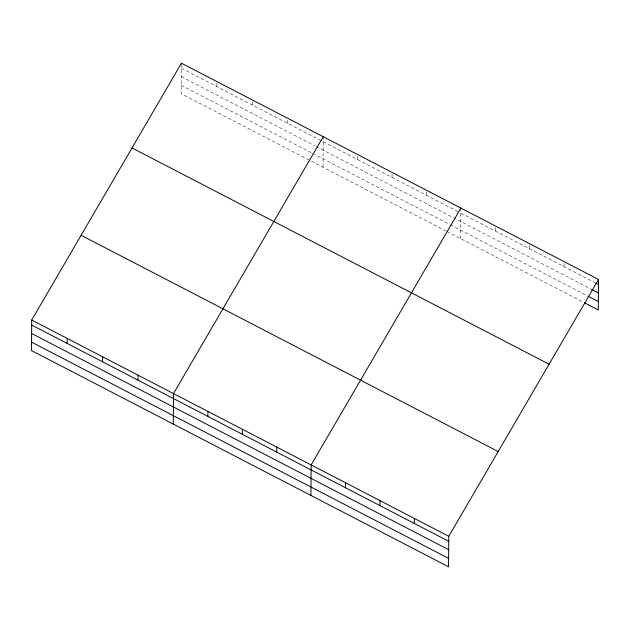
<?xml version="1.0" encoding="UTF-8"?>
<svg xmlns="http://www.w3.org/2000/svg" width="630" height="630" viewBox="0 0 630 630"><rect width="100%" height="100%" fill="white"/><g stroke="black" fill="none" stroke-linecap="round" stroke-linejoin="round"><path stroke-width="0.47" stroke-dasharray="3.15 2.36" d="M181.424 64.024L181.22 93.712L446.032 231.021M216.846 86.593L216.877 81.569M252.299 104.974L252.331 99.957M287.745 123.354L287.784 118.338M323.017 167.241L323.229 137.553M357.604 159.579L357.635 155.397M392.017 177.416L392.049 172.399M426.423 195.261L426.455 190.244M460.656 238.605L460.861 208.916M495.243 230.942L495.274 225.926M529.649 248.779L529.68 243.763M564.055 266.624L564.086 262.442M181.393 68.213L321.465 140.837M323.198 141.734L459.113 212.208M460.829 213.098L595.027 282.681M181.338 76.624L315.354 146.121M316.221 146.57L590.664 288.871M181.275 85.294L311.834 152.995M312.7 153.444L449.529 224.39M450.387 224.839L587.16 295.753M446.89 231.47L583.663 302.384"/><path stroke-width="0.94" d="M31.713 320.032L31.5 350.556L448.568 566.811L448.78 536.288L598.5 279.444L181.432 63.189L31.713 320.032L448.78 536.288M67.126 343.429L67.166 338.412M102.58 361.809L102.611 356.793M138.033 380.197L138.064 375.173M173.305 424.077L173.518 393.561L323.229 136.718M207.892 416.414L207.924 411.398M242.298 434.259L242.337 429.243M276.704 452.096L276.743 447.079M310.936 495.448L311.149 464.924L460.869 208.081M345.523 487.785L345.563 482.761M379.929 505.622L379.969 500.606M414.343 523.467L414.375 518.443M598.5 279.444L598.287 309.968L584.522 302.833M595.885 283.13L598.469 284.469M591.523 289.312L598.405 292.879M588.026 296.202L598.342 301.55M132.024 147.948L549.092 364.203M81.12 235.273L498.188 451.529M31.681 325.048L448.749 541.304M31.618 333.467L448.694 549.722M31.555 342.137L448.631 558.393"/></g></svg>
